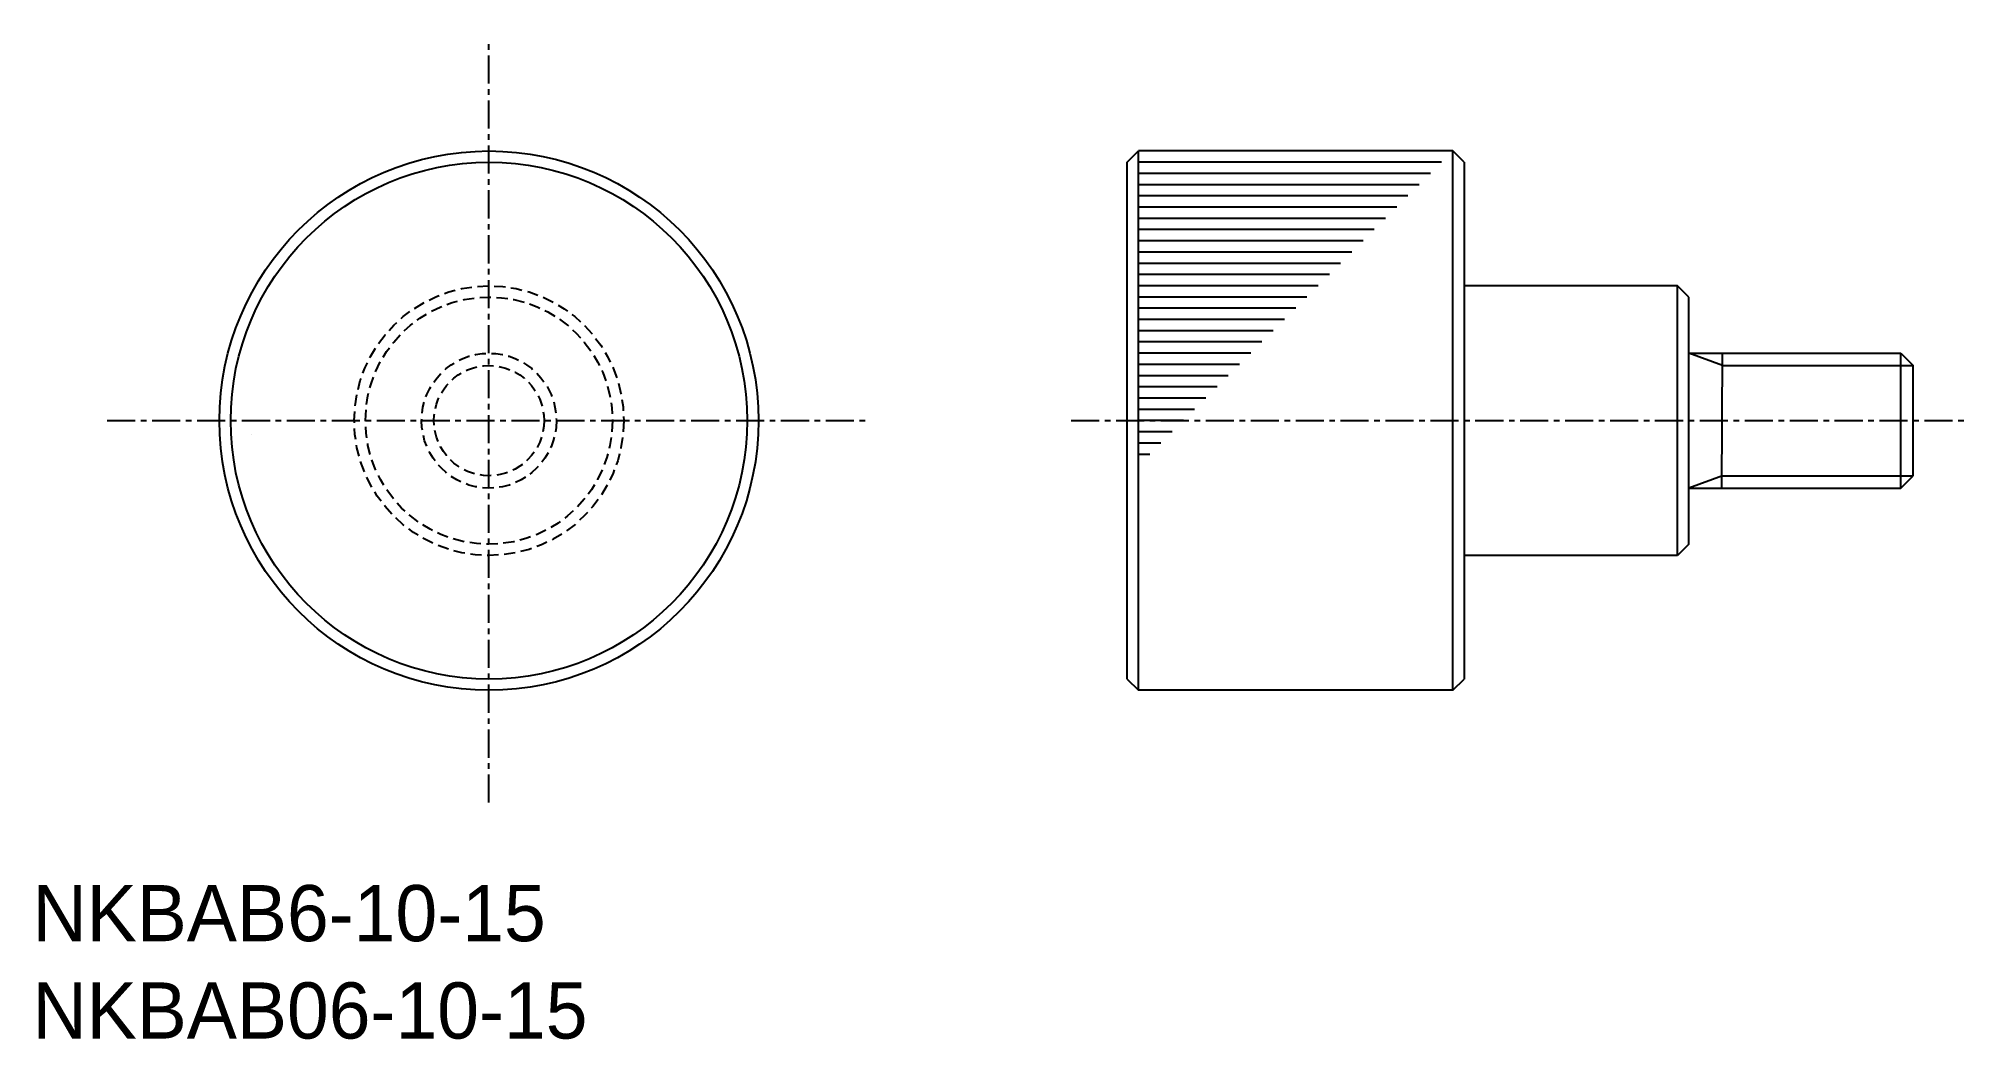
# Model space of a CAD drawing. Extents: x 0.3 to 86.2, y 0 to 44.5.
import ezdxf

# ---------------------------------------------------------------- set-up
doc = ezdxf.new("R2010")
doc.units = 0
doc.linetypes.add('CENTER', pattern=[2, 1.25, -0.25, 0.25, -0.25])
doc.linetypes.add('DASHED', pattern=[0.75, 0.5, -0.25])
doc.layers.get('0').update_dxf_attribs({"linetype": 'CONTINUOUS'})
doc.layers.add('CENTER', color=1, linetype='CENTER')

msp = doc.modelspace()

# ---------------------------------------------------------------- linework, layer by layer
at = {"color": 7, "linetype": 'CONTINUOUS'}
for p, q in [((48.75, 39), (49.25, 39.5)), ((48.75, 16), (48.75, 39)), ((63.25, 39.5), (49.25, 39.5)), ((49.25, 15.5), (49.25, 39.5)), ((63.25, 39.5), (49.25, 39.5)), ((62.75, 39), (49.25, 39)), ((63.25, 15.5), (63.25, 39.5)), ((63.75, 39), (63.25, 39.5)), ((63.75, 39), (63.75, 16)), ((62.25, 38.5), (49.25, 38.5)), ((61.75, 38), (49.25, 38)), ((61.25, 37.5), (49.25, 37.5)), ((60.75, 37), (49.25, 37)), ((60.25, 36.5), (49.25, 36.5)), ((59.75, 36), (49.25, 36)), ((59.25, 35.5), (49.25, 35.5)), ((58.75, 35), (49.25, 35)), ((58.25, 34.5), (49.25, 34.5)), ((57.75, 34), (49.25, 34)), ((57.25, 33.5), (49.25, 33.5)), ((56.75, 33), (49.25, 33)), ((73.25, 33.5), (63.75, 33.5)), ((73.25, 21.5), (73.25, 33.5)), ((73.75, 33), (73.25, 33.5)), ((73.75, 22), (73.75, 33)), ((56.25, 32.5), (49.25, 32.5)), ((55.75, 32), (49.25, 32)), ((55.25, 31.5), (49.25, 31.5)), ((54.75, 31), (49.25, 31)), ((49.25, 30.5), (49.25, 30.5)), ((54.25, 30.5), (49.25, 30.5)), ((73.75, 30.5), (83.201, 30.5)), ((75.234, 24.5), (75.25, 30.5)), ((83.201, 24.5), (83.201, 30.5)), ((83.201, 30.5), (83.75, 29.951)), ((53.75, 30), (49.25, 30)), ((53.25, 29.5), (49.25, 29.5)), ((83.75, 25.049), (83.75, 29.951)), ((52.75, 29), (49.25, 29)), ((52.25, 28.5), (49.25, 28.5)), ((51.75, 28), (49.25, 28)), ((9.75, 27.5), (9.75, 27.5)), ((9.75, 26.875), (9.75, 26.875)), ((51.25, 27.5), (49.25, 27.5)), ((50.75, 27), (49.25, 27)), ((83.75, 27.5), (83.75, 27.5)), ((83.75, 26.875), (83.75, 26.875)), ((50.25, 26.5), (49.25, 26.5)), ((49.75, 26), (49.25, 26)), ((83.201, 24.5), (83.75, 25.049)), ((73.75, 24.5), (83.201, 24.5)), ((73.25, 21.5), (63.75, 21.5)), ((73.75, 22), (73.25, 21.5)), ((48.75, 16), (49.25, 15.5)), ((63.25, 15.5), (49.25, 15.5)), ((63.25, 15.5), (49.25, 15.5)), ((63.25, 15.5), (63.75, 16))]:
    msp.add_line(p, q, dxfattribs=at)
at = {"color": 3, "linetype": 'CONTINUOUS'}
for p, q in [((75.25, 29.951), (73.75, 30.5)), ((75.25, 29.951), (83.75, 29.951)), ((75.25, 25.049), (73.75, 24.5)), ((75.25, 25.049), (83.75, 25.049))]:
    msp.add_line(p, q, dxfattribs=at)
at = {"color": 7, "linetype": 'CONTINUOUS'}
for radius in [12, 11.5]:
    msp.add_circle((20.329, 27.5), radius, dxfattribs=at)
at = {"color": 3, "linetype": 'DASHED'}
for radius in [6, 5.5, 3, 2.451]:
    msp.add_circle((20.329, 27.5), radius, dxfattribs=at)
at = {"layer": 'CENTER', "color": 1, "linetype": 'CENTER'}
for p, q in [((20.329, 10.5), (20.329, 44.5)), ((3.329, 27.5), (37.329, 27.5)), ((46.25, 27.5), (86.25, 27.5))]:
    msp.add_line(p, q, dxfattribs=at)

# ---------------------------------------------------------------- texts
at = {"color": 7, "linetype": 'CONTINUOUS'}
for s, p in [('NKBAB6-10-15', (0, 4.332)), ('NKBAB06-10-15', (0, 0))]:
    msp.add_text(s, height=2.5, dxfattribs=at).set_placement(p)

doc.saveas('drawing.dxf')
